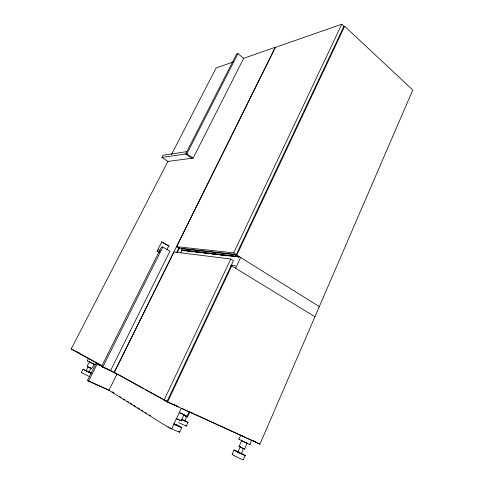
<?xml version="1.0" encoding="UTF-8"?>
<svg xmlns="http://www.w3.org/2000/svg" width="484" height="484" viewBox="0 0 484 484"><rect width="100%" height="100%" fill="white"/><g stroke="black" fill="none" stroke-linecap="round" stroke-linejoin="round"><path stroke-width="0.73" d="M110.533 370.46L167.585 402.022L259.95 444.149L412.779 90.018L344.65 26.275L343.567 26.644M241.722 440.507L239.036 446.369L241.776 447.863L244.632 449.098L247.112 443.126M243.373 459.794L245.231 455.529M240.893 434.983L238.824 439.133L244.323 442.061L249.998 444.566L251.65 440.198M243.422 448.456L241.437 453.677L239.58 452.885L237.801 451.893L240.276 446.92M232.157 454.294L234.026 450.047M181.748 419.453L184.743 420.868L186.745 416.53L186.171 416.307M179.691 432.158L181.76 427.681M179.062 412.549L187.078 416.167L189.081 411.654M185.82 416.149L187.58 416.942L189.909 411.89M178.608 422.617L186.298 426.101L187.98 422.447L184.93 420.687M176.049 418.497L181.294 420.929L183.926 414.564M107.605 389.463L168.765 427.632L171.693 428.903L181.288 408.278M235.605 268.269L240.663 257.494M230.789 259.013L164.106 400.044L167.065 401.393L233.433 260.64L230.789 259.013L173.992 251.976L114.272 372.48L116.916 373.696M236.325 254.505L343.973 26.215L341.813 24.2L275.39 47.39L176.618 246.683L179.007 248.117L236.325 254.505L233.693 252.866L176.618 246.683M167.585 402.022L232.169 264.966M238.769 257.27L234.94 254.88L236.821 255.092L344.65 26.275M233.693 252.866L341.813 24.2M180.726 252.829L181.99 250.27L239.901 257.01M176.599 252.727L179.28 247.306M117.013 373.999L108.954 390.304L87.422 380.545L96.044 363.43L102.082 366.213M177.18 252.66L179.522 247.917M116.68 373.902L114.03 372.686L275.348 47.238L243.234 58.461M167.083 249.333L168.384 246.725M101.567 366.503L161.529 246.894L162.866 247.046L169.932 251.22L110.503 370.726L101.567 366.503L109.323 370.072M102.723 367.144L162.866 247.046M88.505 381.241L97.157 364.047L96.044 363.43M159.678 252.569L157.118 251.075L161.716 241.915L169.104 246.12L161.716 241.915M159.46 250.524L159.061 251.317L157.118 251.075M88.717 367.187L87.997 366.787L86.055 370.756L88.911 372.087L90.895 368.161L90.169 367.876M89.824 367.719C92.287 370.369 93.805 364.984 93.678 363.768M89.661 376.673L81.312 372.589L82.988 369.286L91.772 373.376M91.186 362.71L87.308 360.786L88.632 358.16M90.024 367.846C85.825 366.933 87.386 364.591 89.83 361.941M186.806 151.631L163.096 155.219L161.952 157.421L167.918 161.42L193.158 158.099L243.688 58.304L237.959 53.627L236.543 54.148L185.608 153.985L191.846 158.268M161.952 157.421L186.903 153.797L237.959 53.627M102.178 366.116L71.221 348.952L168.051 161.166M171.505 154.457L216.118 67.941L233.246 61.952M81.312 372.589L81.941 372.753M237.801 451.893L241.437 453.677M86.007 370.714L88.911 372.087M243.652 448.62L242.266 448.045M181.839 248.734L234.861 254.687M237.245 256.314L181.288 249.853L181.99 250.27M181.706 250.24L238.025 256.804M183.43 250.772L184.918 250.948M187.889 251.299L189.377 251.468M191.603 251.734L193.092 251.904M196.068 252.255L197.551 252.43M199.783 252.69L201.271 252.866M204.242 253.217L205.73 253.392M212.422 254.173L213.904 254.348M220.595 255.135L222.083 255.31M225.054 255.661L226.542 255.836M233.234 256.617L234.716 256.792M87.217 366.418L87.87 366.654M231.975 265.413L235.708 265.934M230.487 265.728L231.733 265.897L314.927 316.76M247.197 443.205L246.81 443.078M93.981 363.956L92.88 363.502M238.824 439.133L239.634 439.399M87.308 360.786L87.907 360.985M180.272 420.433L179.122 419.973M187.98 422.447L182.643 420.13M184.156 414.746L180.901 413.312M189.123 411.739L186.975 410.868M181.73 419.374L182.559 419.719M91.337 373.352L82.988 369.286M192.021 412.961L190.563 412.344M95.632 364.821L91.766 362.988M250.174 439.69L251.075 440.083M240.481 446.938L239.036 446.369M87.422 380.545L107.805 389.59M246.356 442.884L241.958 440.718M165.921 401.103L176.975 406.149M189.292 411.769L243.658 436.568M251.837 440.301L259.95 444.149M97.157 364.047L101.87 366.219M76.647 351.711L79.37 352.969M175.644 424.547C168.964 421.685 182.904 428.388 176.14 424.789M71.221 348.952L98.01 363.526M186.158 416.355L183.763 415.187M249 439.157L242.23 435.836M185.656 410.269L181.633 408.339M92.934 363.617L90.611 362.516M88.868 367.302L89.443 367.58M184.924 415.768L185.553 416.071M182.952 419.906L184.743 420.868M178.644 419.749L176.478 418.612M90.647 362.443L89.534 361.838M179.485 412.598L180.157 412.943M184.622 415.575L183.757 415.115M241.322 447.585L240.064 446.895M94.876 364.264L95.59 364.64M234.813 455.964L236.156 456.666A6.232 0.375 26.1 0 0 241.643 459.249A6.232 0.375 26.1 0 0 243.204 459.606M171.475 428.582L171.578 428.636A6.54 0.43 25.8 0 0 178.033 431.643A6.54 0.43 25.8 0 0 179.249 431.704M251.843 440.083L256.048 442.255M243.27 448.293L244.632 449.098M91.016 368.149L91.676 368.53M174.464 404.793L178.408 406.959M118.235 374.428L143.972 388.64M145.291 389.372L162.442 398.846M163.761 399.572L167.065 401.393M98.391 363.78L101.652 365.589M105.47 367.937L114.03 372.686M187.06 416.603L187.58 416.942M180.677 420.505L181.294 420.929M158.298 249.538L160.222 250.664M185.729 425.648L186.298 426.101M249.266 444.082L249.998 444.566M179.255 431.704L178.898 431.474M112.082 391.792L114.006 392.99M119.772 396.584L121.054 397.382M123.62 398.973L124.902 399.772M127.467 401.369L128.75 402.168M130.033 402.966L131.951 404.164M133.874 405.362L135.798 406.56M137.722 407.752L139.646 408.95M141.57 410.148L142.853 410.946M145.412 412.543L146.694 413.342M149.26 414.939L150.542 415.738M169.769 427.705L171.693 428.903M236.821 255.092L319.313 306.608M186.903 153.797L193.158 158.099M241.177 453.187A6.244 0.333 26.1 0 1 243.851 455.099A6.244 0.333 26.1 0 1 234.498 450.441A6.244 0.333 26.1 0 1 239.743 452.473M234.843 455.982A6.232 0.375 26.1 0 1 233.028 454.512M176.624 424.74A6.552 0.381 25.8 0 1 181.615 427.668A6.552 0.381 25.8 0 1 173.671 424.129M168.39 426.852A6.54 0.43 25.8 0 1 167.996 426.537"/></g></svg>
